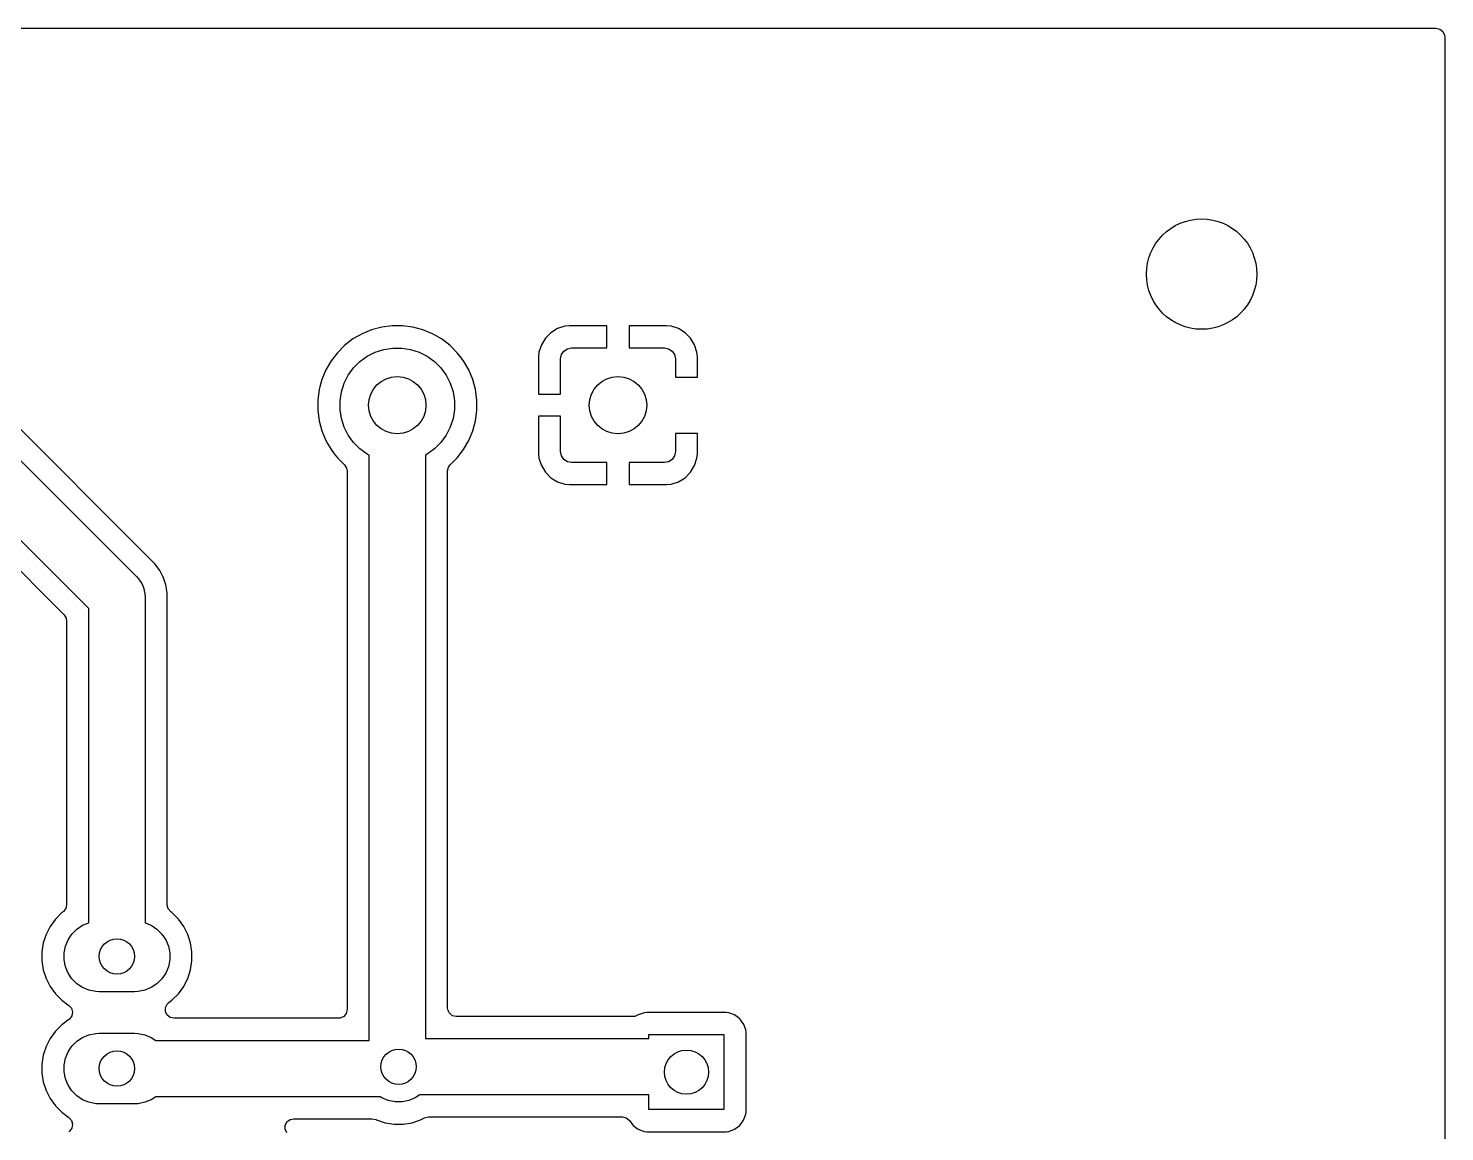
# Model space of a CAD drawing. Extents: x 33.4 to 100, y -151.4 to -67.2.
# Drawn here: x 67.91 to 100, y -92.15 to -67.15 of the extents above; entities that cross this region are included whole.
import ezdxf

# ---------------------------------------------------------------- set-up
doc = ezdxf.new("R2010")
doc.units = 0
doc.layers.add('BLACK', color=7, linetype='CONTINUOUS')

msp = doc.modelspace()

# ---------------------------------------------------------------- linework, layer by layer
at = {"layer": 'BLACK', "linetype": 'CONTINUOUS'}
for p, q in [((33.619, -67.1505), (99.796183, -67.1505)), ((99.796183, -67.1505), (99.882526, -67.170207)), ((99.882526, -67.170207), (99.951767, -67.225426)), ((99.951767, -67.225426), (99.990194, -67.305218)), ((99.990194, -67.305218), (99.995183, -67.3495)), ((99.995183, -67.3495), (99.995183, -151.246183)), ((70.788012, -79.288636), (65.34136, -73.841984)), ((75.471953, -74.071715), (75.267554, -74.189723)), ((75.471955, -74.071714), (75.471953, -74.071715)), ((75.690009, -73.981393), (75.471955, -74.071714)), ((75.917982, -73.920308), (75.690009, -73.981393)), ((75.917986, -73.920307), (75.917982, -73.920307)), ((75.917982, -73.920307), (75.917982, -73.920308)), ((76.151989, -73.8895), (75.917986, -73.920307)), ((76.388011, -73.8895), (76.151989, -73.8895)), ((76.622014, -73.920307), (76.388011, -73.8895)), ((76.736003, -73.95085), (76.622014, -73.920307)), ((76.84999, -73.981393), (76.736003, -73.95085)), ((76.849991, -73.981393), (76.84999, -73.981393)), ((76.849993, -73.981394), (76.849991, -73.981393)), ((77.068049, -74.071716), (76.849993, -73.981394)), ((77.149133, -74.11853), (77.068049, -74.071716)), ((79.751653, -74.047685), (79.627685, -74.171653)), ((79.751657, -74.047682), (79.751653, -74.047685)), ((79.900879, -73.955641), (79.751657, -74.047682)), ((80.067303, -73.900493), (79.900879, -73.955641)), ((80.067304, -73.900493), (80.067303, -73.900493)), ((80.170016, -73.890001), (80.067304, -73.900493)), ((80.170022, -73.89), (80.170016, -73.890001)), ((81.02, -73.89), (80.170022, -73.89)), ((81.02, -74.39), (81.02, -73.89)), ((82.36997, -73.89), (81.52, -73.89)), ((81.52, -73.89), (81.52, -74.39)), ((82.4727, -73.900495), (82.36997, -73.89)), ((82.639121, -73.955642), (82.4727, -73.900495)), ((82.788342, -74.047682), (82.639121, -73.955642)), ((82.788346, -74.047685), (82.788342, -74.047682)), ((82.912314, -74.171653), (82.788346, -74.047685)), ((65.050781, -74.259219), (70.37078, -79.579219)), ((75.080297, -74.33341), (74.91341, -74.500297)), ((75.267554, -74.189723), (75.080297, -74.33341)), ((75.772512, -74.488957), (75.966521, -74.425919)), ((75.966521, -74.425919), (76.168003, -74.394007)), ((76.168003, -74.394007), (76.371997, -74.394007)), ((76.371997, -74.394007), (76.573479, -74.425919)), ((76.573479, -74.425919), (76.767488, -74.488957)), ((77.272445, -74.189723), (77.149133, -74.11853)), ((77.459702, -74.33341), (77.272445, -74.189723)), ((77.626589, -74.500297), (77.459702, -74.33341)), ((79.535642, -74.320878), (79.480495, -74.487299)), ((79.627682, -74.171657), (79.535642, -74.320878)), ((79.627685, -74.171653), (79.627682, -74.171657)), ((80.043223, -74.463223), (80.124329, -74.40903)), ((80.124329, -74.40903), (80.22, -74.39)), ((80.22, -74.39), (81.02, -74.39)), ((81.52, -74.39), (82.32, -74.39)), ((82.32, -74.39), (82.415671, -74.40903)), ((82.415671, -74.40903), (82.496777, -74.463223)), ((82.912317, -74.171657), (82.912314, -74.171653)), ((83.004358, -74.320879), (82.912317, -74.171657)), ((83.059506, -74.487303), (83.004358, -74.320879)), ((74.769723, -74.687554), (74.651715, -74.891953)), ((74.91341, -74.500297), (74.769723, -74.687554)), ((75.281472, -74.845718), (75.425718, -74.701472)), ((75.425718, -74.701472), (75.590752, -74.581568)), ((75.590752, -74.581568), (75.772512, -74.488957)), ((76.767488, -74.488957), (76.949248, -74.581568)), ((76.949248, -74.581568), (77.114282, -74.701472)), ((77.114282, -74.701472), (77.258528, -74.845718)), ((77.626592, -74.500301), (77.626589, -74.500297)), ((77.695443, -74.590029), (77.626592, -74.500301)), ((77.770273, -74.68755), (77.695443, -74.590029)), ((77.888284, -74.891951), (77.770273, -74.68755)), ((79.480495, -74.487299), (79.47, -74.590029)), ((79.47, -74.590029), (79.47, -75.44)), ((79.97, -74.64), (79.98903, -74.544329)), ((79.97, -75.44), (79.97, -74.64)), ((79.98903, -74.544329), (80.043223, -74.463223)), ((82.496777, -74.463223), (82.55097, -74.544329)), ((82.55097, -74.544329), (82.57, -74.64)), ((82.57, -74.64), (82.57, -75.0525)), ((83.059506, -74.487304), (83.059506, -74.487303)), ((83.069998, -74.590016), (83.059506, -74.487304)), ((83.069999, -74.590022), (83.069998, -74.590016)), ((83.069999, -75.0525), (83.069999, -74.590022)), ((74.651714, -74.891955), (74.561393, -75.110009)), ((74.651715, -74.891953), (74.651714, -74.891955)), ((75.068957, -75.192512), (75.161568, -75.010752)), ((75.161568, -75.010752), (75.281472, -74.845718)), ((77.258528, -74.845718), (77.378432, -75.010752)), ((77.378432, -75.010752), (77.471043, -75.192512)), ((77.978606, -75.110007), (77.888284, -74.891951)), ((82.57, -75.0525), (83.069999, -75.0525)), ((69.2825, -80.294061), (64.335938, -75.3475)), ((74.500307, -75.337986), (74.4695, -75.571989)), ((74.51701, -75.275649), (74.500307, -75.337986)), ((74.561393, -75.110009), (74.51701, -75.275649)), ((74.974007, -75.588003), (75.005919, -75.386521)), ((75.005919, -75.386521), (75.068957, -75.192512)), ((77.471043, -75.192512), (77.534081, -75.386521)), ((77.534081, -75.386521), (77.565993, -75.588003)), ((78.039693, -75.337986), (77.978606, -75.110007)), ((78.0705, -75.571989), (78.039693, -75.337986)), ((74.4695, -75.571989), (74.4695, -75.808011)), ((74.974007, -75.791997), (74.974007, -75.588003)), ((77.565993, -75.588003), (77.565993, -75.791997)), ((78.0705, -75.808011), (78.0705, -75.571989)), ((79.47, -75.44), (79.97, -75.44)), ((64.186911, -75.906286), (68.723714, -80.443089)), ((74.4695, -75.808011), (74.500307, -76.042014)), ((75.005919, -75.993479), (74.974007, -75.791997)), ((75.068957, -76.187488), (75.005919, -75.993479)), ((77.534081, -75.993479), (77.471043, -76.187488)), ((77.565993, -75.791997), (77.534081, -75.993479)), ((78.039693, -76.042014), (78.0705, -75.808011)), ((79.470001, -75.94), (79.470001, -76.789983)), ((79.97, -75.94), (79.470001, -75.94)), ((79.97, -76.74), (79.97, -75.94)), ((74.500307, -76.042014), (74.561394, -76.269993)), ((74.561394, -76.269993), (74.651716, -76.488049)), ((75.161568, -76.369248), (75.068957, -76.187488)), ((77.471043, -76.187488), (77.378432, -76.369248)), ((77.888284, -76.488049), (77.978606, -76.269993)), ((77.978606, -76.269993), (78.039693, -76.042014)), ((82.57, -76.3275), (82.57, -76.74)), ((83.07, -76.3275), (82.57, -76.3275)), ((83.07, -76.78997), (83.07, -76.3275)), ((74.651716, -76.488049), (74.693545, -76.560499)), ((74.693545, -76.560499), (74.769723, -76.692445)), ((75.281472, -76.534282), (75.161568, -76.369248)), ((75.425718, -76.678528), (75.281472, -76.534282)), ((77.258528, -76.534282), (77.114282, -76.678528)), ((77.378432, -76.369248), (77.258528, -76.534282)), ((77.770273, -76.69245), (77.888284, -76.488049)), ((74.769723, -76.692445), (74.844566, -76.789983)), ((74.844566, -76.789983), (74.913408, -76.879699)), ((74.913408, -76.879699), (75.073715, -77.040006)), ((75.590752, -76.798432), (75.425718, -76.678528)), ((75.6325, -76.819703), (75.590752, -76.798432)), ((75.6325, -90.0825), (75.6325, -76.819703)), ((76.949248, -76.798432), (76.9075, -76.819703)), ((76.9075, -76.819703), (76.9075, -90.0425)), ((77.114282, -76.678528), (76.949248, -76.798432)), ((77.466283, -77.040007), (77.626592, -76.879699)), ((77.626592, -76.879699), (77.770273, -76.69245)), ((79.470001, -76.789983), (79.480493, -76.892695)), ((79.480493, -76.892695), (79.480493, -76.892696)), ((79.480493, -76.892696), (79.535641, -77.05912)), ((79.98903, -76.835671), (79.97, -76.74)), ((80.043223, -76.916777), (79.98903, -76.835671)), ((80.124329, -76.97097), (80.043223, -76.916777)), ((80.22, -76.99), (80.124329, -76.97097)), ((81.02, -76.99), (80.22, -76.99)), ((81.02, -77.489998), (81.02, -76.99)), ((82.32, -76.99), (81.52, -76.99)), ((81.52, -76.99), (81.52, -77.489999)), ((82.415671, -76.97097), (82.32, -76.99)), ((82.496777, -76.916777), (82.415671, -76.97097)), ((82.55097, -76.835671), (82.496777, -76.916777)), ((82.57, -76.74), (82.55097, -76.835671)), ((83.004357, -77.059121), (83.059504, -76.8927)), ((83.059504, -76.8927), (83.07, -76.78997)), ((75.073715, -77.040006), (75.120833, -77.114993)), ((75.120833, -77.114993), (75.132, -77.180719)), ((75.132, -77.180719), (75.132, -89.383)), ((77.408, -77.180719), (77.427707, -77.094376)), ((77.408, -89.343), (77.408, -77.180719)), ((77.427707, -77.094376), (77.466283, -77.040007)), ((79.535641, -77.05912), (79.627682, -77.208342)), ((79.627682, -77.208342), (79.627685, -77.208346)), ((79.627685, -77.208346), (79.751653, -77.332314)), ((82.788346, -77.332314), (82.912314, -77.208346)), ((82.912314, -77.208346), (82.912317, -77.208342)), ((82.912317, -77.208342), (83.004357, -77.059121)), ((79.751653, -77.332314), (79.751657, -77.332317)), ((79.751657, -77.332317), (79.900878, -77.424357)), ((79.900878, -77.424357), (80.067299, -77.479504)), ((80.067299, -77.479504), (80.170029, -77.489999)), ((80.170029, -77.489999), (81.019999, -77.489999)), ((81.019999, -77.489999), (81.02, -77.489998)), ((81.52, -77.489999), (82.369977, -77.489999)), ((82.369977, -77.489999), (82.369983, -77.489998)), ((82.369983, -77.489998), (82.472695, -77.479506)), ((82.472695, -77.479506), (82.472696, -77.479506)), ((82.472696, -77.479506), (82.63912, -77.424358)), ((82.63912, -77.424358), (82.788342, -77.332317)), ((82.788342, -77.332317), (82.788346, -77.332314)), ((70.788013, -79.288638), (70.788012, -79.288636)), ((70.788018, -79.288643), (70.788013, -79.288638)), ((70.893305, -79.433557), (70.788018, -79.288643)), ((70.96303, -79.570402), (70.893305, -79.433557)), ((70.37078, -79.579219), (70.412794, -79.625574)), ((70.412794, -79.625574), (70.482225, -79.729485)), ((70.482225, -79.729485), (70.50462, -79.783552)), ((70.50462, -79.783552), (70.530049, -79.844943)), ((70.530049, -79.844943), (70.539506, -79.892486)), ((70.975339, -79.594559), (70.96303, -79.570402)), ((70.977039, -79.600586), (70.975339, -79.594559)), ((71.029979, -79.763518), (70.977039, -79.600586)), ((71.02998, -79.763525), (71.029979, -79.763518)), ((71.058, -79.940437), (71.02998, -79.763525)), ((70.539506, -79.892486), (70.55443, -79.967514)), ((70.55443, -79.967514), (70.5575, -80.03)), ((70.5575, -80.03), (70.5575, -87.416631)), ((71.058, -87.007285), (71.058, -79.940437)), ((68.723714, -80.443089), (68.770833, -80.518077)), ((68.770833, -80.518077), (68.782, -80.583803)), ((69.2825, -87.416631), (69.2825, -80.294061)), ((68.782, -80.583803), (68.782, -87.007285)), ((68.672783, -87.188031), (68.528031, -87.332784)), ((68.699971, -87.168278), (68.672783, -87.188031)), ((68.707074, -87.162869), (68.699971, -87.168278)), ((68.762293, -87.093628), (68.707074, -87.162869)), ((68.782, -87.007285), (68.762293, -87.093628)), ((71.0582, -87.016211), (71.058, -87.007285)), ((71.08176, -87.101583), (71.0582, -87.016211)), ((71.140029, -87.168278), (71.08176, -87.101583)), ((71.167216, -87.188031), (71.140029, -87.168278)), ((71.167218, -87.188033), (71.167216, -87.188031)), ((71.167219, -87.188034), (71.167218, -87.188033)), ((71.311966, -87.332781), (71.167219, -87.188034)), ((68.407706, -87.4984), (68.314785, -87.680768)), ((68.407712, -87.49839), (68.407706, -87.4984)), ((68.528031, -87.332784), (68.407712, -87.49839)), ((68.901592, -87.672485), (69.012485, -87.561592)), ((69.012485, -87.561592), (69.142883, -87.474463)), ((69.142883, -87.474463), (69.2825, -87.416631)), ((70.5575, -87.416631), (70.697117, -87.474463)), ((70.697117, -87.474463), (70.827515, -87.561592)), ((70.827515, -87.561592), (70.938408, -87.672485)), ((71.311968, -87.332784), (71.311966, -87.332781)), ((71.432287, -87.49839), (71.311968, -87.332784)), ((71.432293, -87.4984), (71.432287, -87.49839)), ((71.525214, -87.680768), (71.432293, -87.4984)), ((68.251522, -87.87547), (68.2195, -88.077649)), ((68.251523, -87.875463), (68.251522, -87.87547)), ((68.314777, -87.680787), (68.251523, -87.875463)), ((68.314785, -87.680768), (68.314777, -87.680787)), ((68.754448, -87.947772), (68.814463, -87.802883)), ((68.814463, -87.802883), (68.901592, -87.672485)), ((70.938408, -87.672485), (71.025537, -87.802883)), ((71.025537, -87.802883), (71.085552, -87.947772)), ((71.525216, -87.680775), (71.525214, -87.680768)), ((71.52522, -87.680781), (71.525216, -87.680775)), ((71.588477, -87.875466), (71.52522, -87.680781)), ((71.6205, -88.077648), (71.588477, -87.875466)), ((68.2195, -88.077649), (68.2195, -88.28235)), ((68.723852, -88.101586), (68.754448, -87.947772)), ((68.723852, -88.258414), (68.723852, -88.101586)), ((71.085552, -87.947772), (71.116148, -88.101586)), ((71.116148, -88.101586), (71.116148, -88.258414)), ((71.6205, -88.282352), (71.6205, -88.077648)), ((68.2195, -88.28235), (68.251522, -88.484529)), ((68.251522, -88.484529), (68.251523, -88.484536)), ((68.251523, -88.484536), (68.314777, -88.679212)), ((68.754448, -88.412228), (68.723852, -88.258414)), ((68.814463, -88.557117), (68.754448, -88.412228)), ((71.085552, -88.412228), (71.025537, -88.557117)), ((71.116148, -88.258414), (71.085552, -88.412228)), ((71.52522, -88.679219), (71.588477, -88.484534)), ((71.588477, -88.484534), (71.6205, -88.282352)), ((68.314777, -88.679212), (68.314785, -88.679231)), ((68.314785, -88.679231), (68.407706, -88.861599)), ((68.407706, -88.861599), (68.407712, -88.861609)), ((68.407712, -88.861609), (68.407713, -88.86161)), ((68.407713, -88.86161), (68.528034, -89.027219)), ((68.901592, -88.687515), (68.814463, -88.557117)), ((69.012485, -88.798408), (68.901592, -88.687515)), ((69.142883, -88.885537), (69.012485, -88.798408)), ((70.827515, -88.798408), (70.697117, -88.885537)), ((70.938408, -88.687515), (70.827515, -88.798408)), ((71.025537, -88.557117), (70.938408, -88.687515)), ((71.311966, -89.027219), (71.432287, -88.86161)), ((71.432287, -88.86161), (71.47387, -88.78)), ((71.47387, -88.78), (71.525214, -88.679231)), ((71.525214, -88.679229), (71.52522, -88.679219)), ((71.525214, -88.679231), (71.525214, -88.679229)), ((68.528034, -89.027219), (68.672781, -89.171966)), ((68.672781, -89.171966), (68.833873, -89.289005)), ((69.287772, -88.945552), (69.142883, -88.885537)), ((69.441586, -88.976148), (69.287772, -88.945552)), ((69.52, -88.98), (69.441586, -88.976148)), ((70.32, -88.98), (69.52, -88.98)), ((70.398414, -88.976148), (70.32, -88.98)), ((70.552228, -88.945552), (70.398414, -88.976148)), ((70.697117, -88.885537), (70.552228, -88.945552)), ((71.098342, -89.222007), (71.167219, -89.171966)), ((71.167219, -89.171966), (71.311966, -89.027219)), ((68.833873, -89.289005), (68.892143, -89.355699)), ((68.892143, -89.355699), (68.915705, -89.441071)), ((68.915705, -89.441071), (68.899891, -89.528211)), ((71.021303, -89.338718), (71.05973, -89.258926)), ((71.021303, -89.427282), (71.021303, -89.338718)), ((71.05973, -89.507074), (71.021303, -89.427282)), ((71.05973, -89.258926), (71.098342, -89.222007)), ((71.128971, -89.562293), (71.05973, -89.507074)), ((75.112293, -89.469343), (75.057074, -89.538584)), ((75.132, -89.383), (75.112293, -89.469343)), ((77.412989, -89.387282), (77.408, -89.343)), ((77.451416, -89.467074), (77.412989, -89.387282)), ((77.520657, -89.522293), (77.451416, -89.467074)), ((81.727668, -89.506204), (81.715175, -89.513026)), ((81.862518, -89.455908), (81.727668, -89.506204)), ((81.922123, -89.4495), (81.862518, -89.455908)), ((83.717867, -89.4495), (81.922123, -89.4495)), ((83.717873, -89.4495), (83.717867, -89.4495)), ((83.777483, -89.455909), (83.717873, -89.4495)), ((83.912331, -89.506204), (83.777483, -89.455909)), ((83.912335, -89.506207), (83.912331, -89.506204)), ((84.027546, -89.592453), (83.912335, -89.506207)), ((68.672779, -89.728035), (68.528035, -89.872779)), ((68.672783, -89.728032), (68.672779, -89.728035)), ((68.833873, -89.610995), (68.672783, -89.728032)), ((68.847836, -89.599861), (68.833873, -89.610995)), ((68.899891, -89.528211), (68.847836, -89.599861)), ((71.215314, -89.582), (71.128971, -89.562293)), ((74.933, -89.582), (71.215314, -89.582)), ((74.977282, -89.577011), (74.933, -89.582)), ((75.057074, -89.538584), (74.977282, -89.577011)), ((77.607, -89.542), (77.520657, -89.522293)), ((81.613617, -89.542), (77.607, -89.542)), ((81.651942, -89.538275), (81.613617, -89.542)), ((81.713921, -89.51073), (81.651942, -89.538275)), ((81.715175, -89.513026), (81.713921, -89.51073)), ((84.040697, -89.610021), (84.027546, -89.592453)), ((84.113796, -89.707669), (84.040697, -89.610021)), ((84.133715, -89.761074), (84.113796, -89.707669)), ((84.164091, -89.842518), (84.133715, -89.761074)), ((68.407706, -90.0384), (68.314785, -90.220768)), ((68.407712, -90.03839), (68.407706, -90.0384)), ((68.528032, -89.872783), (68.407712, -90.03839)), ((68.528035, -89.872779), (68.528032, -89.872783)), ((68.901592, -90.212485), (69.012485, -90.101592)), ((69.012485, -90.101592), (69.142883, -90.014463)), ((69.142883, -90.014463), (69.287772, -89.954448)), ((69.287772, -89.954448), (69.441586, -89.923852)), ((69.441586, -89.923852), (69.52, -89.92)), ((69.52, -89.92), (70.32, -89.92)), ((70.32, -89.92), (70.398414, -89.923852)), ((70.398414, -89.923852), (70.552228, -89.954448)), ((70.552228, -89.954448), (70.697117, -90.014463)), ((70.697117, -90.014463), (70.798942, -90.0825)), ((70.798942, -90.0825), (75.6325, -90.0825)), ((76.9075, -90.0425), (81.97, -90.0425)), ((81.97, -90.0425), (81.97, -89.95)), ((81.97, -89.95), (83.67, -89.95)), ((83.67, -89.95), (83.67, -91.65)), ((84.170499, -89.902123), (84.164091, -89.842518)), ((84.170499, -89.902128), (84.170499, -89.902123)), ((84.1705, -91.697873), (84.170499, -89.902128)), ((68.251522, -90.41547), (68.2195, -90.617649)), ((68.251523, -90.415463), (68.251522, -90.41547)), ((68.314777, -90.220787), (68.251523, -90.415463)), ((68.314785, -90.220768), (68.314777, -90.220787)), ((68.754448, -90.487772), (68.814463, -90.342883)), ((68.814463, -90.342883), (68.901592, -90.212485)), ((68.2195, -90.617649), (68.2195, -90.82235)), ((68.723852, -90.641586), (68.754448, -90.487772)), ((68.723852, -90.798414), (68.723852, -90.641586)), ((68.2195, -90.82235), (68.251522, -91.024529)), ((68.251522, -91.024529), (68.251523, -91.024536)), ((68.251523, -91.024536), (68.314777, -91.219212)), ((68.754448, -90.952228), (68.723852, -90.798414)), ((68.814463, -91.097117), (68.754448, -90.952228)), ((68.901592, -91.227515), (68.814463, -91.097117)), ((68.314777, -91.219212), (68.314785, -91.219231)), ((68.314785, -91.219231), (68.407706, -91.401599)), ((68.407706, -91.401599), (68.407712, -91.401609)), ((68.407712, -91.401609), (68.407713, -91.40161)), ((68.407713, -91.40161), (68.528034, -91.567219)), ((69.012485, -91.338408), (68.901592, -91.227515)), ((69.142883, -91.425537), (69.012485, -91.338408)), ((69.287772, -91.485552), (69.142883, -91.425537)), ((70.697117, -91.425537), (70.552228, -91.485552)), ((70.798942, -91.3575), (70.697117, -91.425537)), ((75.880923, -91.3575), (70.798942, -91.3575)), ((75.922883, -91.385537), (75.880923, -91.3575)), ((76.067772, -91.445552), (75.922883, -91.385537)), ((76.677117, -91.385537), (76.532228, -91.445552)), ((76.778942, -91.3175), (76.677117, -91.385537)), ((81.97, -91.3175), (76.778942, -91.3175)), ((81.97, -91.65), (81.97, -91.3175)), ((68.528034, -91.567219), (68.672781, -91.711966)), ((68.672781, -91.711966), (68.833873, -91.829005)), ((69.441586, -91.516148), (69.287772, -91.485552)), ((69.52, -91.52), (69.441586, -91.516148)), ((70.32, -91.52), (69.52, -91.52)), ((70.398414, -91.516148), (70.32, -91.52)), ((70.552228, -91.485552), (70.398414, -91.516148)), ((76.221586, -91.476148), (76.067772, -91.445552)), ((76.378414, -91.476148), (76.221586, -91.476148)), ((76.532228, -91.445552), (76.378414, -91.476148)), ((83.67, -91.65), (81.97, -91.65)), ((84.164091, -91.757483), (84.1705, -91.697873)), ((68.833873, -91.829005), (68.892143, -91.895699)), ((68.899891, -92.068211), (68.847836, -92.139861)), ((68.892143, -91.895699), (68.915705, -91.981071)), ((68.915705, -91.981071), (68.899891, -92.068211)), ((73.729021, -92.096918), (73.731008, -92.008377)), ((73.731008, -92.008377), (73.771215, -91.929466)), ((73.771215, -91.929466), (73.841678, -91.875815)), ((73.841678, -91.875815), (73.923976, -91.858)), ((73.923976, -91.858), (75.699583, -91.858)), ((75.699583, -91.858), (75.785926, -91.877707)), ((75.785926, -91.877707), (75.789929, -91.879691)), ((75.789929, -91.879691), (75.800775, -91.885217)), ((75.800775, -91.885217), (75.800781, -91.88522)), ((75.800781, -91.88522), (75.995466, -91.948477)), ((75.995466, -91.948477), (76.197648, -91.9805)), ((76.197648, -91.9805), (76.197649, -91.9805)), ((76.197649, -91.9805), (76.402351, -91.9805)), ((76.402351, -91.9805), (76.402352, -91.9805)), ((76.402352, -91.9805), (76.604534, -91.948477)), ((76.604534, -91.948477), (76.799219, -91.88522)), ((76.799219, -91.88522), (76.888576, -91.839689)), ((76.888576, -91.839689), (76.974455, -91.81805)), ((76.974455, -91.81805), (76.978921, -91.818)), ((76.978921, -91.818), (81.370948, -91.818)), ((81.370948, -91.818), (81.457291, -91.837707)), ((81.457291, -91.837707), (81.526532, -91.892926)), ((81.526532, -91.892926), (81.530255, -91.897743)), ((81.530255, -91.897743), (81.612453, -92.007546)), ((81.612453, -92.007546), (81.67555, -92.05478)), ((81.67555, -92.05478), (81.727669, -92.093796)), ((83.912331, -92.093796), (84.027546, -92.007546)), ((84.027546, -92.007546), (84.113796, -91.892331)), ((84.113796, -91.892331), (84.164091, -91.757483)), ((68.847836, -92.139861), (68.833876, -92.150992)), ((73.765647, -92.177552), (73.729021, -92.096918)), ((81.727669, -92.093796), (81.862517, -92.144091)), ((81.862517, -92.144091), (81.922127, -92.1505)), ((81.922127, -92.1505), (83.717872, -92.150499)), ((83.717872, -92.150499), (83.717876, -92.150499)), ((83.717876, -92.150499), (83.757612, -92.146227)), ((83.757612, -92.146227), (83.777483, -92.144091)), ((83.777483, -92.144091), (83.912331, -92.093796))]:
    msp.add_line(p, q, dxfattribs=at)
at = {"layer": 'BLACK'}
for centre, radius in [((94.49, -72.72), 1.25), ((76.27, -75.69), 0.65), ((81.27, -75.69), 0.65), ((69.92, -88.18), 0.4), ((69.92, -90.72), 0.4), ((76.3, -90.68), 0.4), ((82.82, -90.8), 0.5)]:
    msp.add_circle(centre, radius, dxfattribs=at)
at = {"layer": 'WHITE'}
for centre, radius in [((94.49, -72.72), 1.25), ((76.27, -75.69), 0.65), ((81.27, -75.69), 0.65), ((69.92, -88.18), 0.4), ((69.92, -90.72), 0.4), ((76.3, -90.68), 0.4), ((82.82, -90.8), 0.5)]:
    msp.add_circle(centre, radius, dxfattribs=at)

doc.saveas('drawing.dxf')
